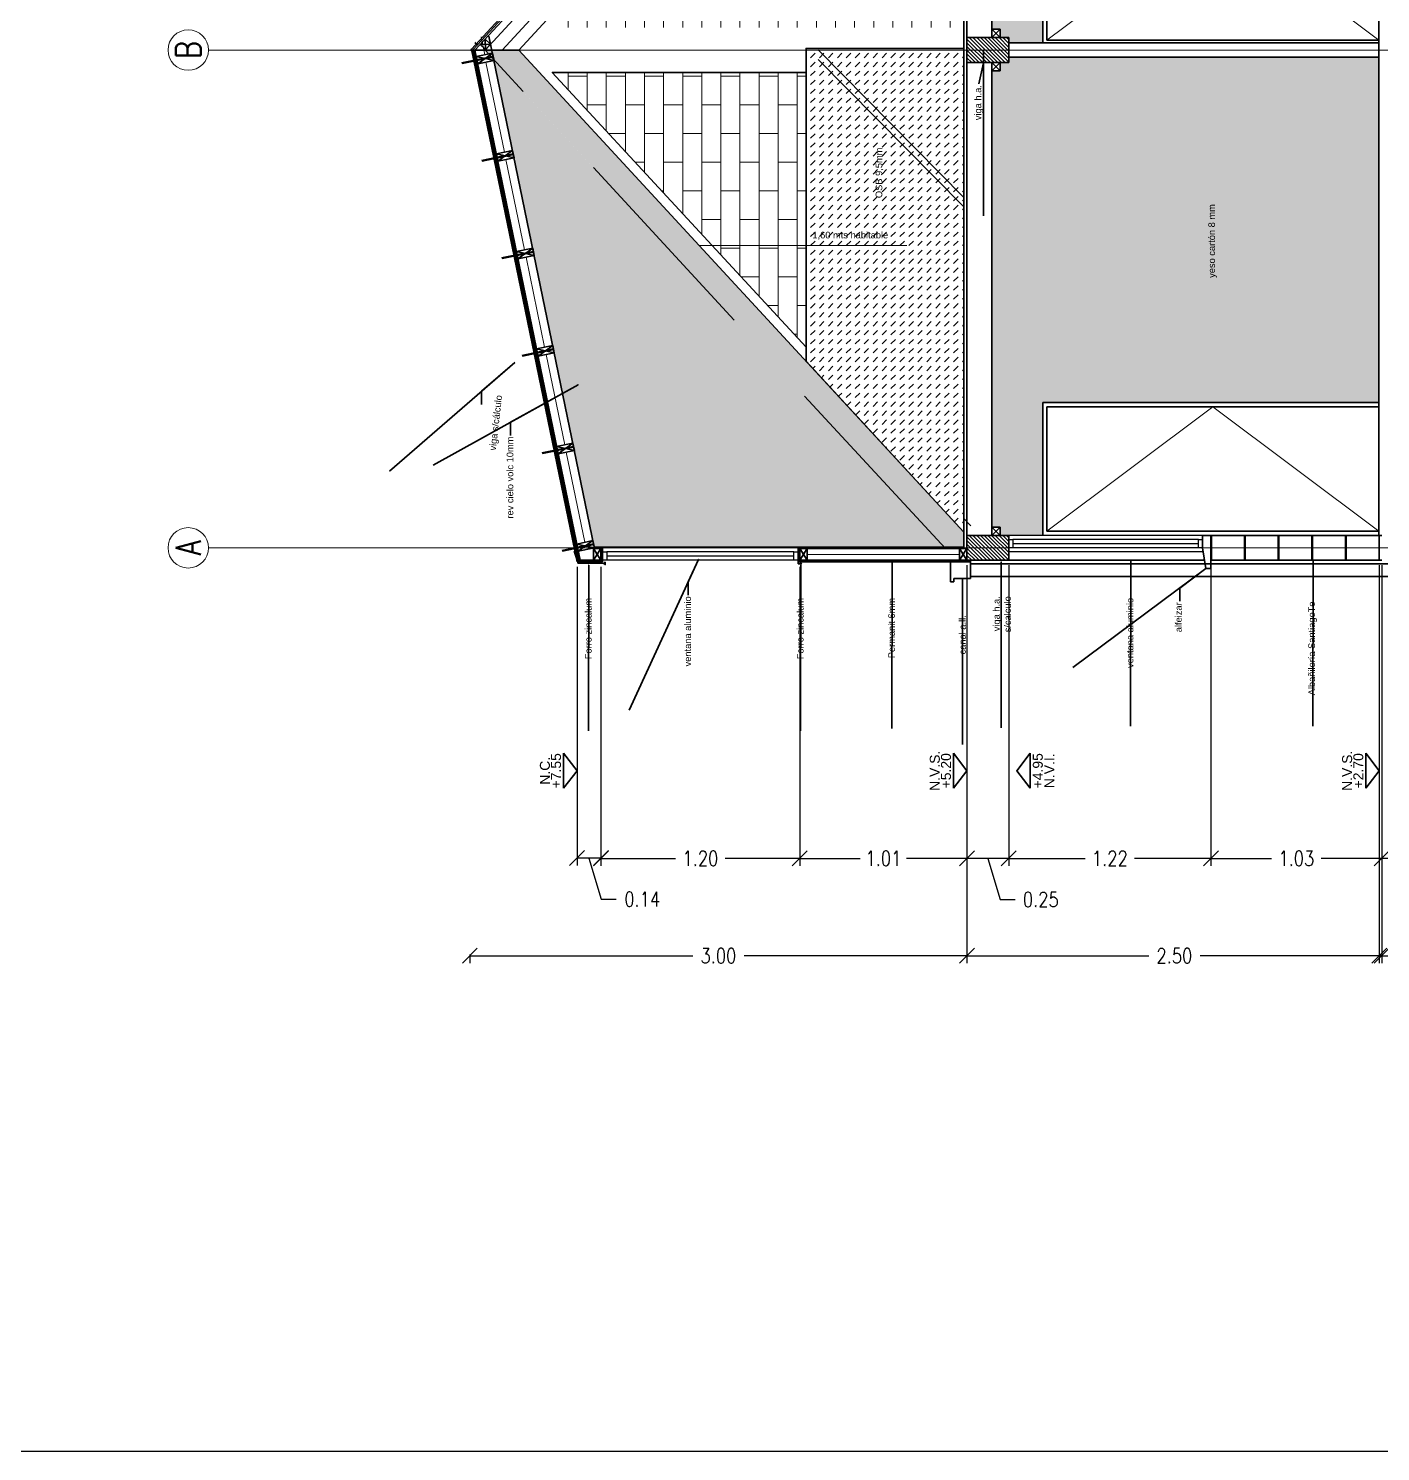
# Model space of a CAD drawing. Header units: metres. Extents: x 45 to 666, y -23 to 325.
# Drawn here: x 120.78 to 128.93, y 60.45 to 69.03 of the extents above; entities that cross this region are included whole.
import ezdxf
from ezdxf.enums import TextEntityAlignment as Align

# ---------------------------------------------------------------- set-up
doc = ezdxf.new("R2010")
doc.units = ezdxf.units.M
doc.header["$LTSCALE"] = 5
doc.header["$MEASUREMENT"] = 0
doc.linetypes.add('HIDDEN', pattern=[0.375, 0.25, -0.125])
doc.layers.get('0').update_dxf_attribs({"color": 30})
doc.layers.get('DEFPOINTS').update_dxf_attribs({"color": 210})
for name, color, linetype, lineweight in [('A-ANNO-DIMS', 3, 'Continuous', 18), ('A-ANNO-NOTE', 7, 'Continuous', 35), ('A-ANNO-SYMB', 3, 'Continuous', 18), ('A-ANNO-TEXT', 3, 'Continuous', 18), ('A-ELEV-MBE1', 7, 'Continuous', 35), ('A-ELEV-OTLN', 1, 'Continuous', 50), ('A-ELEV-PATT', 8, 'Continuous', 18), ('A-FLOR-OVHD', 3, 'HIDDEN', 18), ('A-GLAZ-FULL', 4, 'Continuous', 25), ('A-WALL-BATT', 8, 'BATTING', 18), ('A-WALL-FULL', 7, 'Continuous', 35), ('A-WALL-FULL-EXTR', 7, 'Continuous', 35)]:
    doc.layers.add(name, color=color, linetype=linetype, lineweight=lineweight)
doc.styles.add('E-ARIAL', font='arial.ttf')
doc.styles.add('E-ROMANS', font='romans.shx', dxfattribs={"width": 0.8})
doc.linetypes.add('BATTING', pattern='A,0.0001,-0.1,[134,ltypeshp.shx,S=0.1,R=0,X=-0.1,Y=0],-0.2,[134,ltypeshp.shx,S=0.1,R=180,X=0.1,Y=0],-0.1', length=0.4001)
doc.dimstyles.new('E-0050_TICK_18', dxfattribs={"dimscale": 0.001, "dimtxt": 90, "dimasz": 90, "dimexe": 45, "dimexo": 30, "dimgap": 45, "dimtad": 0, "dimzin": 0, "dimdsep": 46, "dimtxsty": 'E-ROMANS', "dimblk": 'OBLIQUE', "dimcen": 45, "dimclrd": 256, "dimclre": 256, "dimclrt": 256, "dimadec": 0, "dimazin": 0, "dimtfac": 1, "dimtmove": 1, "dimatfit": 3, "dimldrblk": 'OPEN90', "dimfxl": 1, "dimtfill": 1, "dimtolj": 1, "dimtzin": 0, "dimarcsym": 0})
doc.dimstyles.new('E-0200_TICK_12', dxfattribs={"dimscale": 0.001, "dimtxt": 240, "dimasz": 240, "dimexe": 120, "dimexo": 80, "dimgap": 120, "dimtad": 0, "dimzin": 0, "dimdsep": 46, "dimtxsty": 'E-ROMANS', "dimblk": 'OBLIQUE', "dimcen": 120, "dimclrd": 256, "dimclre": 256, "dimclrt": 256, "dimadec": 0, "dimazin": 0, "dimtfac": 1, "dimtmove": 1, "dimatfit": 3, "dimldrblk": 'OPEN90', "dimfxl": 1, "dimtfill": 1, "dimtolj": 1, "dimtzin": 0, "dimlwd": -1, "dimarcsym": 0})

# ---------------------------------------------------------------- blocks, each defined once
blk = doc.blocks.new('_Oblique')
at = {"color": 0, "linetype": 'ByBlock', "lineweight": -2}
blk.add_line((-0.5, -0.5), (0.5, 0.5), dxfattribs=at)
blk = doc.blocks.new('TAG-LEVEL-CO')
for points in [[(0.352, 0.272), (-0.352, 0.272)], [(0.352, 0.272), (0, 0), (-0.352, 0.272)]]:
    blk.add_lwpolyline(points)
at = {"style": 'E-ARIAL'}
for tag, p in [('N.P.T.', (0, 0.486)), ('%%P0,00', (0, 0.262))]:
    blk.add_attdef(tag, text='', height=0.2, dxfattribs=at).set_placement(p, align=Align.BOTTOM_CENTER)
blk = doc.blocks.new('*D621')
at = {"layer": 'A-ANNO-DIMS', "lineweight": -2, "transparency": 16777216}
for p, q in [((128.9329, 65.7948), (128.9329, 63.9831)), ((129.1849, 65.7948), (129.1849, 63.9831)), ((129.1849, 64.0281), (128.9329, 64.0281)), ((129.0589, 64.0281), (129.1332, 63.7806)), ((129.1332, 63.7806), (129.2232, 63.7806))]:
    blk.add_line(p, q, dxfattribs=at)
at = {"layer": 'DEFPOINTS', "color": 0, "transparency": 16777216}
for p in [(128.9329, 65.8248), (129.1849, 65.8248), (128.9329, 64.0281)]:
    blk.add_point(p, dxfattribs=at)
at = {"layer": 'A-ANNO-DIMS', "lineweight": -2, "transparency": 16777216, "xscale": 0.09, "yscale": 0.09, "zscale": 0.09}
for p, rotation in [((128.9329, 64.0281), 180.0000000000012), ((129.1849, 64.0281), 1.199040866595169e-12)]:
    blk.add_blockref('_Oblique', p, dxfattribs=dict(at, rotation=rotation))
at = {"layer": 'A-ANNO-DIMS', "transparency": 16777216, "insert": (129.3779, 63.7806), "char_height": 0.09, "attachment_point": 5, "style": 'E-ROMANS', "bg_fill": 3, "box_fill_scale": 1.25, "bg_fill_color": 256, "bg_fill_true_color": 13158600, "bg_fill_transparency": 0}
blk.add_mtext('\\A1;0.25', dxfattribs=at)
blk = doc.blocks.new('_Open90')
at = {"color": 0, "linetype": 'ByBlock', "lineweight": -2}
for p, q in [((0, 0), (-1, 0)), ((-0.5, 0.5), (0, 0)), ((0, 0), (-0.5, -0.5))]:
    blk.add_line(p, q, dxfattribs=at)
blk = doc.blocks.new('*D622')
at = {"layer": 'A-ANNO-DIMS', "lineweight": -2, "transparency": 16777216}
for p, q in [((127.9029, 65.7948), (127.9029, 63.9831)), ((128.9329, 65.7948), (128.9329, 63.9831)), ((127.9029, 64.0281), (128.2684, 64.0281)), ((128.9329, 64.0281), (128.5675, 64.0281))]:
    blk.add_line(p, q, dxfattribs=at)
at = {"layer": 'DEFPOINTS', "color": 0, "transparency": 16777216}
for p in [(127.9029, 65.8248), (128.9329, 65.8248), (127.9029, 64.0281)]:
    blk.add_point(p, dxfattribs=at)
at = {"layer": 'A-ANNO-DIMS', "lineweight": -2, "transparency": 16777216, "xscale": 0.09, "yscale": 0.09, "zscale": 0.09}
for p, rotation in [((127.9029, 64.0281), 180.0000000000012), ((128.9329, 64.0281), 1.199040866595169e-12)]:
    blk.add_blockref('_Oblique', p, dxfattribs=dict(at, rotation=rotation))
at = {"layer": 'A-ANNO-DIMS', "transparency": 16777216, "insert": (128.4179, 64.0281), "char_height": 0.09, "attachment_point": 5, "style": 'E-ROMANS', "bg_fill": 3, "box_fill_scale": 1.25, "bg_fill_color": 256, "bg_fill_true_color": 13158600, "bg_fill_transparency": 0}
blk.add_mtext('\\A1;1.03', dxfattribs=at)
blk = doc.blocks.new('*D623')
at = {"layer": 'A-ANNO-DIMS', "lineweight": -2, "transparency": 16777216}
for p, q in [((126.6849, 65.7948), (126.6849, 63.9831)), ((127.9029, 65.7948), (127.9029, 63.9831)), ((126.6849, 64.0281), (127.1444, 64.0281)), ((127.9029, 64.0281), (127.4435, 64.0281))]:
    blk.add_line(p, q, dxfattribs=at)
at = {"layer": 'DEFPOINTS', "color": 0, "transparency": 16777216}
for p in [(126.6849, 65.8248), (127.9029, 65.8248), (126.6849, 64.0281)]:
    blk.add_point(p, dxfattribs=at)
at = {"layer": 'A-ANNO-DIMS', "lineweight": -2, "transparency": 16777216, "xscale": 0.09, "yscale": 0.09, "zscale": 0.09}
for p, rotation in [((126.6849, 64.0281), 180.0000000000012), ((127.9029, 64.0281), 1.199040866595169e-12)]:
    blk.add_blockref('_Oblique', p, dxfattribs=dict(at, rotation=rotation))
at = {"layer": 'A-ANNO-DIMS', "transparency": 16777216, "insert": (127.2939, 64.0281), "char_height": 0.09, "attachment_point": 5, "style": 'E-ROMANS', "bg_fill": 3, "box_fill_scale": 1.25, "bg_fill_color": 256, "bg_fill_true_color": 13158600, "bg_fill_transparency": 0}
blk.add_mtext('\\A1;1.22', dxfattribs=at)
blk = doc.blocks.new('*D624')
at = {"layer": 'A-ANNO-DIMS', "lineweight": -2, "transparency": 16777216}
for p, q in [((126.4329, 65.7948), (126.4329, 63.9831)), ((126.6849, 65.7948), (126.6849, 63.9831)), ((126.6849, 64.0281), (126.4329, 64.0281)), ((126.5589, 64.0281), (126.6332, 63.7806)), ((126.6332, 63.7806), (126.7232, 63.7806))]:
    blk.add_line(p, q, dxfattribs=at)
at = {"layer": 'DEFPOINTS', "color": 0, "transparency": 16777216}
for p in [(126.4329, 65.8248), (126.6849, 65.8248), (126.4329, 64.0281)]:
    blk.add_point(p, dxfattribs=at)
at = {"layer": 'A-ANNO-DIMS', "lineweight": -2, "transparency": 16777216, "xscale": 0.09, "yscale": 0.09, "zscale": 0.09}
for p, rotation in [((126.4329, 64.0281), 180.0000000000012), ((126.6849, 64.0281), 1.199040866595169e-12)]:
    blk.add_blockref('_Oblique', p, dxfattribs=dict(at, rotation=rotation))
at = {"layer": 'A-ANNO-DIMS', "transparency": 16777216, "insert": (126.8779, 63.7806), "char_height": 0.09, "attachment_point": 5, "style": 'E-ROMANS', "bg_fill": 3, "box_fill_scale": 1.25, "bg_fill_color": 256, "bg_fill_true_color": 13158600, "bg_fill_transparency": 0}
blk.add_mtext('\\A1;0.25', dxfattribs=at)
blk = doc.blocks.new('*D625')
at = {"layer": 'A-ANNO-DIMS', "lineweight": -2, "transparency": 16777216}
for p, q in [((125.4253, 65.7848), (125.4253, 63.9831)), ((126.4329, 65.7948), (126.4329, 63.9831)), ((125.4253, 64.0281), (125.7898, 64.0281)), ((126.4329, 64.0281), (126.0684, 64.0281))]:
    blk.add_line(p, q, dxfattribs=at)
at = {"layer": 'DEFPOINTS', "color": 0, "transparency": 16777216}
for p in [(125.4253, 65.8148), (126.4329, 65.8248), (125.4253, 64.0281)]:
    blk.add_point(p, dxfattribs=at)
at = {"layer": 'A-ANNO-DIMS', "lineweight": -2, "transparency": 16777216, "xscale": 0.09, "yscale": 0.09, "zscale": 0.09}
for p, rotation in [((125.4253, 64.0281), 180.0000000000012), ((126.4329, 64.0281), 1.199040866595169e-12)]:
    blk.add_blockref('_Oblique', p, dxfattribs=dict(at, rotation=rotation))
at = {"layer": 'A-ANNO-DIMS', "transparency": 16777216, "insert": (125.9291, 64.0281), "char_height": 0.09, "attachment_point": 5, "style": 'E-ROMANS', "bg_fill": 3, "box_fill_scale": 1.25, "bg_fill_color": 256, "bg_fill_true_color": 13158600, "bg_fill_transparency": 0}
blk.add_mtext('\\A1;1.01', dxfattribs=at)
blk = doc.blocks.new('*D626')
at = {"layer": 'A-ANNO-DIMS', "lineweight": -2, "transparency": 16777216}
for p, q in [((124.2273, 65.7848), (124.2273, 63.9831)), ((125.4253, 65.7848), (125.4253, 63.9831)), ((124.2273, 64.0281), (124.6767, 64.0281)), ((125.4253, 64.0281), (124.9758, 64.0281))]:
    blk.add_line(p, q, dxfattribs=at)
at = {"layer": 'DEFPOINTS', "color": 0, "transparency": 16777216}
for p in [(124.2273, 65.8148), (125.4253, 65.8148), (124.2273, 64.0281)]:
    blk.add_point(p, dxfattribs=at)
at = {"layer": 'A-ANNO-DIMS', "lineweight": -2, "transparency": 16777216, "xscale": 0.09, "yscale": 0.09, "zscale": 0.09}
for p, rotation in [((124.2273, 64.0281), 180.0000000000012), ((125.4253, 64.0281), 1.199040866595169e-12)]:
    blk.add_blockref('_Oblique', p, dxfattribs=dict(at, rotation=rotation))
at = {"layer": 'A-ANNO-DIMS', "transparency": 16777216, "insert": (124.8263, 64.0281), "char_height": 0.09, "attachment_point": 5, "style": 'E-ROMANS', "bg_fill": 3, "box_fill_scale": 1.25, "bg_fill_color": 256, "bg_fill_true_color": 13158600, "bg_fill_transparency": 0}
blk.add_mtext('\\A1;1.20', dxfattribs=at)
blk = doc.blocks.new('*D627')
at = {"layer": 'A-ANNO-DIMS', "lineweight": -2, "transparency": 16777216}
for p, q in [((124.0828, 65.7852), (124.0828, 63.985)), ((124.2273, 65.7848), (124.2273, 63.985)), ((124.2273, 64.03), (124.0828, 64.03)), ((124.155, 64.03), (124.2293, 63.7825)), ((124.2293, 63.7825), (124.3193, 63.7825))]:
    blk.add_line(p, q, dxfattribs=at)
at = {"layer": 'DEFPOINTS', "color": 0, "transparency": 16777216}
for p in [(124.0828, 65.8152), (124.2273, 65.8148), (124.0828, 64.03)]:
    blk.add_point(p, dxfattribs=at)
at = {"layer": 'A-ANNO-DIMS', "lineweight": -2, "transparency": 16777216, "xscale": 0.09, "yscale": 0.09, "zscale": 0.09}
for p, rotation in [((124.0828, 64.03), 180.0000000000012), ((124.2273, 64.03), 1.199040866595169e-12)]:
    blk.add_blockref('_Oblique', p, dxfattribs=dict(at, rotation=rotation))
at = {"layer": 'A-ANNO-DIMS', "transparency": 16777216, "insert": (124.4757, 63.7825), "char_height": 0.09, "attachment_point": 5, "style": 'E-ROMANS', "bg_fill": 3, "box_fill_scale": 1.25, "bg_fill_color": 256, "bg_fill_true_color": 13158600, "bg_fill_transparency": 0}
blk.add_mtext('\\A1;0.14', dxfattribs=at)
blk = doc.blocks.new('*D229')
at = {"layer": 'A-ANNO-DIMS', "lineweight": -2, "transparency": 16777216}
for p, q in [((128.9179, 65.7948), (128.9179, 63.3963)), ((131.4179, 65.7948), (131.4179, 63.3963)), ((128.9179, 63.4413), (130.0132, 63.4413)), ((131.4179, 63.4413), (130.3226, 63.4413))]:
    blk.add_line(p, q, dxfattribs=at)
at = {"layer": 'DEFPOINTS', "color": 0, "transparency": 16777216}
for p in [(128.9179, 65.8248), (131.4179, 65.8248), (128.9179, 63.4413)]:
    blk.add_point(p, dxfattribs=at)
at = {"layer": 'A-ANNO-DIMS', "lineweight": -2, "transparency": 16777216, "xscale": 0.09, "yscale": 0.09, "zscale": 0.09}
for p, rotation in [((128.9179, 63.4413), 180.0000000000013), ((131.4179, 63.4413), 1.358912982141192e-12)]:
    blk.add_blockref('_Oblique', p, dxfattribs=dict(at, rotation=rotation))
at = {"layer": 'A-ANNO-DIMS', "transparency": 16777216, "insert": (130.1679, 63.4413), "char_height": 0.09, "attachment_point": 5, "style": 'E-ROMANS', "bg_fill": 3, "box_fill_scale": 1.25, "bg_fill_color": 256, "bg_fill_true_color": 13158600, "bg_fill_transparency": 0}
blk.add_mtext('\\A1;2.50', dxfattribs=at)
blk = doc.blocks.new('*D628')
at = {"layer": 'A-ANNO-DIMS', "lineweight": -2, "transparency": 16777216}
for p, q in [((126.4329, 65.7948), (126.4329, 63.3963)), ((128.9329, 65.7948), (128.9329, 63.3963)), ((126.4329, 63.4413), (127.5282, 63.4413)), ((128.9329, 63.4413), (127.8376, 63.4413))]:
    blk.add_line(p, q, dxfattribs=at)
at = {"layer": 'DEFPOINTS', "color": 0, "transparency": 16777216}
for p in [(126.4329, 65.8248), (128.9329, 65.8248), (126.4329, 63.4413)]:
    blk.add_point(p, dxfattribs=at)
at = {"layer": 'A-ANNO-DIMS', "lineweight": -2, "transparency": 16777216, "xscale": 0.09, "yscale": 0.09, "zscale": 0.09, "rotation": 180}
blk.add_blockref('_Oblique', (126.4329, 63.4413), dxfattribs=at)
at = {"layer": 'A-ANNO-DIMS', "lineweight": -2, "transparency": 16777216, "xscale": 0.09, "yscale": 0.09, "zscale": 0.09}
blk.add_blockref('_Oblique', (128.9329, 63.4413), dxfattribs=at)
at = {"layer": 'A-ANNO-DIMS', "transparency": 16777216, "insert": (127.6829, 63.4413), "char_height": 0.09, "attachment_point": 5, "style": 'E-ROMANS', "bg_fill": 3, "box_fill_scale": 1.25, "bg_fill_color": 256, "bg_fill_true_color": 13158600, "bg_fill_transparency": 0}
blk.add_mtext('\\A1;2.50', dxfattribs=at)
blk = doc.blocks.new('*D629')
at = {"layer": 'A-ANNO-DIMS', "lineweight": -2, "transparency": 16777216}
for p, q in [((126.4329, 65.7948), (126.4329, 63.3963)), ((123.4369, 63.4488), (123.4369, 63.3963)), ((123.4369, 63.4413), (124.7802, 63.4413)), ((126.4329, 63.4413), (125.0896, 63.4413))]:
    blk.add_line(p, q, dxfattribs=at)
at = {"layer": 'DEFPOINTS', "color": 0, "transparency": 16777216}
for p in [(126.4329, 65.8248), (123.4369, 63.4788), (123.4369, 63.4413)]:
    blk.add_point(p, dxfattribs=at)
at = {"layer": 'A-ANNO-DIMS', "lineweight": -2, "transparency": 16777216, "xscale": 0.09, "yscale": 0.09, "zscale": 0.09, "rotation": 180}
blk.add_blockref('_Oblique', (123.4369, 63.4413), dxfattribs=at)
at = {"layer": 'A-ANNO-DIMS', "lineweight": -2, "transparency": 16777216, "xscale": 0.09, "yscale": 0.09, "zscale": 0.09}
blk.add_blockref('_Oblique', (126.4329, 63.4413), dxfattribs=at)
at = {"layer": 'A-ANNO-DIMS', "transparency": 16777216, "insert": (124.9349, 63.4413), "char_height": 0.09, "attachment_point": 5, "style": 'E-ROMANS', "bg_fill": 3, "box_fill_scale": 1.25, "bg_fill_color": 256, "bg_fill_true_color": 13158600, "bg_fill_transparency": 0}
blk.add_mtext('\\A1;3.00', dxfattribs=at)

msp = doc.modelspace()

# ---------------------------------------------------------------- hatches: boundary and pattern name
at = {"layer": 'A-ELEV-PATT'}
h = msp.add_hatch(dxfattribs=at)
h.set_pattern_fill('DOTS', color=256, scale=0.03, style=0)
h.set_pattern_definition([(3e-12, (2e-12, -3e-12), (0.0238125, 0.047625), [0, -0.047625])])
h.paths.add_polyline_path([(128.8334, 70.443), (128.9149, 70.3373), (128.9149, 71.8248), (127.9029, 71.8248), (127.8529, 71.8248), (126.6849, 71.8248), (126.6329, 71.8248), (126.6329, 71.7748), (126.5829, 71.7748), (126.5829, 69.0248), (126.6329, 69.0248), (126.6329, 68.9748), (126.6849, 68.9748), (126.6849, 68.9428), (126.8899, 68.9428), (126.8899, 69.7348), (128.9149, 69.7348), (128.9149, 70.3373), (128.8334, 70.2317)])
h.paths.add_polyline_path([(126.6849, 68.8568), (126.6849, 68.8248), (126.6329, 68.8248), (126.6329, 68.7748), (126.5829, 68.7748), (126.5829, 66.0248), (126.6329, 66.0248), (126.6329, 65.9748), (126.6849, 65.9748), (126.8899, 65.9748), (126.8899, 66.7748), (128.9149, 66.7748), (128.9149, 68.8568)])
h.paths.add_polyline_path([(127.4983, 70.4033), (127.4983, 70.8667), (127.5729, 70.8667), (127.5729, 70.4033)], flags=24)
h.paths.add_polyline_path([(127.8764, 67.5175), (127.8764, 67.9808), (127.9511, 67.9808), (127.9511, 67.5175)], flags=24)
h = msp.add_hatch(dxfattribs=at)
h.set_pattern_fill('AR-BRSTD', color=256, scale=0.0017, style=0)
h.set_pattern_definition([(90, (0, 0), (-0.11516106, -2e-15), []), (180, (0, 0), (-0.11516106, -0.17272), [0.11516106, -0.11516106])])
h.paths.add_polyline_path([(126.0953, 71.4084), (126.2898, 71.4084), (126.2898, 70.8078), (126.0953, 70.8078)], flags=0)
h.paths.add_polyline_path([(126.0953, 70.8078), (126.0953, 71.4084), (126.2898, 71.4084), (126.2898, 70.8078)], flags=16)
h.paths.add_polyline_path([(124.9091, 70.0915), (123.9338, 69.0348), (126.4149, 69.0348), (126.4149, 70.0915)])
h.paths.add_polyline_path([(123.9338, 68.7648), (124.8966, 67.7218), (125.4629, 67.7218), (125.4629, 68.7648)])
h.paths.add_polyline_path([(124.8966, 67.7218), (125.4629, 67.1082), (125.4629, 67.7218)])
h.paths.add_polyline_path([(126.4149, 71.7228), (124.9091, 70.0915), (126.4149, 70.0915)])
h = msp.add_hatch(dxfattribs=at)
h.set_pattern_fill('LINE', color=256, scale=0.005, angle=495, style=0)
h.set_pattern_definition([(135, (198.918694, -57.962566), (-0.0112253202, -0.0112253202), [])])
h.paths.add_polyline_path([(126.4329, 68.8998), (126.4329, 68.8248), (126.6849, 68.8248), (126.6849, 68.8998)])
h.paths.add_polyline_path([(126.4329, 68.9748), (126.4329, 68.8998), (126.6849, 68.8998), (126.6849, 68.9748)])
h = msp.add_hatch(dxfattribs=at)
h.set_pattern_fill('DOTS', color=256, scale=0.02, angle=90, style=0)
h.set_pattern_definition([(180, (2e-12, -3e-12), (-0.015875, -0.03175), [0, -0.03175])])
h.paths.add_polyline_path([(123.7329, 68.8998), (123.5288, 68.8998), (126.2934, 65.9048), (126.4149, 65.9048), (126.4149, 65.9943)])
h.paths.add_polyline_path([(123.5814, 68.8429), (124.1889, 65.8948), (126.3026, 65.8948)])
h = msp.add_hatch(dxfattribs=at)
h.set_pattern_fill('DASH', color=256, scale=0.012, angle=45, style=0)
h.set_pattern_definition([(45, (1e-12, 21.760635), (-2e-15, 0.053881537), [0.0381, -0.0381])])
h.paths.add_polyline_path([(126.4149, 68.0111), (126.4149, 68.8998), (125.5375, 68.8998)], flags=17)
h.paths.add_polyline_path([(125.4813, 68.8998), (125.4629, 68.8998), (125.4629, 67.7218), (126.4149, 67.7218), (126.4149, 67.9542)])
h.paths.add_polyline_path([(126.4149, 67.9542), (126.4149, 68.0111), (125.5375, 68.8998), (125.4813, 68.8998)])
h.paths.add_polyline_path([(126.4149, 67.7218), (125.4629, 67.7218), (125.4629, 67.0257), (126.4149, 65.9943), (126.4149, 66.7248)])
h.paths.add_polyline_path([(125.8713, 67.9976), (125.8713, 68.314), (125.9406, 68.314), (125.9406, 67.9976)], flags=24)
h.paths.add_polyline_path([(125.4915, 67.8147), (125.9617, 67.8147), (125.9617, 67.7465), (125.4915, 67.7465)], flags=24)
h = msp.add_hatch(dxfattribs=at)
h.set_pattern_fill('LINE', color=256, scale=0.005, angle=855, style=0)
h.set_pattern_definition([(135, (198.918694, -60.962566), (-0.0112253202, -0.0112253202), [])])
h.paths.add_polyline_path([(126.4329, 65.8998), (126.4329, 65.8248), (126.6849, 65.8248), (126.6849, 65.8998)])
h.paths.add_polyline_path([(126.4329, 65.9748), (126.4329, 65.8998), (126.6849, 65.8998), (126.6849, 65.9748)])

# ---------------------------------------------------------------- linework, layer by layer
at = {"layer": 'A-ANNO-SYMB', "ltscale": 2}
for points in [[(132.9329, 68.8998), (121.8616, 68.8998)], [(133.3242, 68.8998), (121.8616, 68.8998)], [(132.9329, 65.8998), (121.8616, 65.8998)], [(132.9329, 65.8998), (121.8616, 65.8998)]]:
    msp.add_lwpolyline(points, dxfattribs=at)
at = {"layer": 'A-ANNO-SYMB', "linetype": 'Continuous', "ltscale": 5}
for centre in [(121.7397, 68.8998), (121.7397, 65.8998)]:
    msp.add_circle(centre, 0.1219, dxfattribs=at)
at = {"layer": 'A-ELEV-MBE1'}
for p, q in [((126.8899, 68.9428), (126.8899, 69.7348)), ((126.9149, 68.9598), (126.9149, 69.7098)), ((124.1869, 65.9048), (123.5523, 68.984)), ((126.5829, 69.0248), (126.6329, 68.9748)), ((126.5829, 68.9748), (126.6329, 69.0248)), ((128.9149, 68.9598), (126.9149, 68.9598)), ((123.4674, 68.9448), (123.4826, 68.9308)), ((126.5829, 68.7748), (126.6329, 68.8248)), ((126.5829, 68.8248), (126.6329, 68.7748)), ((126.4329, 65.9748), (126.4329, 68.7648)), ((126.8899, 66.7748), (128.9149, 66.7748)), ((126.8899, 65.9748), (126.8899, 66.7748)), ((126.9149, 66.7498), (128.9149, 66.7498)), ((126.9149, 65.9998), (126.9149, 66.7498)), ((126.5829, 66.0248), (126.6329, 65.9748)), ((126.5829, 65.9748), (126.6329, 66.0248)), ((128.9149, 65.9998), (126.9149, 65.9998)), ((125.4153, 65.9048), (124.2273, 65.9048)), ((125.4703, 65.8248), (126.3879, 65.8248)), ((126.3334, 65.6948), (126.3334, 65.8148)), ((126.4534, 65.7148), (126.4534, 65.8148)), ((126.3334, 65.6948), (126.3534, 65.6948)), ((126.3534, 65.6948), (126.3534, 65.7148)), ((126.3534, 65.7148), (126.4534, 65.7148))]:
    msp.add_line(p, q, dxfattribs=at)
for points in [[(126.5829, 71.8248), (126.5829, 69.0248)], [(124.6688, 70.1348), (123.5288, 68.8998)], [(123.5286, 68.966), (123.5311, 68.9024)], [(123.4846, 68.8171), (123.5735, 68.8814)], [(123.4981, 68.9329), (123.5617, 68.9354)], [(126.4149, 65.9943), (123.7329, 68.8998)], [(123.4755, 68.8612), (123.5825, 68.8373)], [(125.4629, 67.1082), (123.9338, 68.7648), (125.4629, 68.7648)], [(126.5829, 65.9748), (126.5829, 68.7748)], [(123.5966, 68.2735), (123.7036, 68.2496)], [(123.6057, 68.2295), (123.6946, 68.2937)], [(123.7177, 67.6859), (123.8248, 67.662)], [(123.7268, 67.6418), (123.8157, 67.7061)], [(123.8388, 67.0982), (123.9459, 67.0743)], [(123.8479, 67.0542), (123.9368, 67.1184)], [(123.9599, 66.5106), (124.067, 66.4867)], [(123.969, 66.4665), (124.0579, 66.5308)], [(126.4561, 66.0323), (126.4149, 66.0769)], [(124.0811, 65.9229), (124.1881, 65.899)], [(124.0901, 65.8789), (124.179, 65.9431)], [(124.1823, 65.8248), (124.2273, 65.8948)], [(124.1823, 65.8948), (124.2273, 65.8248)], [(125.4703, 65.8248), (125.4253, 65.8948)], [(125.4253, 65.8248), (125.4703, 65.8948)], [(126.3879, 65.8248), (126.4329, 65.8948)], [(126.3879, 65.8948), (126.4329, 65.8248)]]:
    msp.add_lwpolyline(points, dxfattribs=at)
for points in [[(126.4534, 65.8026), (131.4175, 65.8026, -0.150775), (131.4668, 65.7873), (131.5582, 65.725)], [(126.4534, 65.7276), (131.4175, 65.7276, -0.150775), (131.4245, 65.7254), (131.516, 65.663)]]:
    msp.add_lwpolyline(points, format="xyb", dxfattribs=at)
at = {"layer": 'A-ELEV-OTLN'}
for p, q in [((123.578, 68.8593), (123.3881, 68.8202)), ((123.6991, 68.2717), (123.5092, 68.2325)), ((123.8202, 67.684), (123.6303, 67.6449)), ((123.9413, 67.0964), (123.7514, 67.0572)), ((124.0624, 66.5087), (123.8725, 66.4696)), ((124.1835, 65.9211), (123.9936, 65.8819)), ((124.1835, 65.9211), (123.9936, 65.8819))]:
    msp.add_line(p, q, dxfattribs=at)
at = {"layer": 'A-FLOR-OVHD'}
msp.add_line((124.8204, 67.7218), (126.4149, 67.7218), dxfattribs=at)
for points in [[(126.9149, 68.9598), (127.9149, 69.7098), (128.9149, 68.9598)], [(126.3026, 65.8948), (123.5288, 68.8998)], [(126.4149, 67.9542), (125.4714, 68.9098)], [(126.4149, 68.0111), (125.5276, 68.9098)], [(126.9149, 65.9998), (127.9149, 66.7498), (128.9149, 65.9998)]]:
    msp.add_lwpolyline(points, dxfattribs=at)
at = {"layer": 'A-GLAZ-FULL'}
for p, q in [((127.8529, 65.9748), (126.6849, 65.9748)), ((125.3903, 65.8748), (124.2623, 65.8748)), ((127.8569, 65.8748), (126.6849, 65.8748)), ((127.8279, 65.9498), (126.7099, 65.9498)), ((127.8279, 65.9248), (126.7099, 65.9248)), ((127.8279, 65.8998), (126.7099, 65.8998))]:
    msp.add_line(p, q, dxfattribs=at)
for points in [[(126.6849, 65.9498), (126.7099, 65.9498), (126.7099, 65.8998), (126.6849, 65.8998)], [(127.8529, 65.8998), (127.8279, 65.8998), (127.8279, 65.9498), (127.8529, 65.9498)]]:
    msp.add_lwpolyline(points, dxfattribs=at)
at = {"layer": 'A-WALL-BATT', "ltscale": 0.018}
for p, q in [((123.5276, 68.8719), (123.5056, 68.9789)), ((123.6456, 68.2836), (123.5336, 68.8272)), ((123.7667, 67.696), (123.6547, 68.2396)), ((123.8878, 67.1083), (123.7758, 67.6519)), ((124.0089, 66.5207), (123.8969, 67.0643)), ((124.13, 65.933), (124.018, 66.4766)), ((126.3879, 65.8598), (125.4701, 65.8598))]:
    msp.add_line(p, q, dxfattribs=at)
msp.add_lwpolyline([(126.3778, 71.8757), (123.6309, 68.8998)], dxfattribs=at)
at = {"layer": 'A-WALL-FULL'}
for points in [[(126.6849, 68.9748), (126.6849, 68.8248), (126.4329, 68.8248), (126.4329, 68.9748), (126.6849, 68.9748)], [(126.6849, 65.9748), (126.6849, 65.8248), (126.4329, 65.8248), (126.4329, 65.9748), (126.6849, 65.9748)]]:
    msp.add_lwpolyline(points, dxfattribs=at)
at = {"layer": 'A-WALL-FULL-EXTR'}
for p, q in [((126.6329, 69.0248), (126.5829, 69.0248)), ((126.5829, 69.0248), (126.5829, 68.9748)), ((126.6329, 69.0248), (126.6329, 68.9748)), ((123.7329, 68.8998), (123.4404, 68.8998)), ((126.6849, 68.9428), (128.9149, 68.9428)), ((126.5829, 68.7748), (126.5829, 68.8248)), ((126.6329, 68.7748), (126.6329, 68.8248)), ((126.6849, 68.8568), (128.9149, 68.8568)), ((126.6329, 68.7748), (126.5829, 68.7748)), ((126.6329, 66.0248), (126.5829, 66.0248)), ((126.5829, 66.0248), (126.5829, 65.9748)), ((126.6329, 66.0248), (126.6329, 65.9748)), ((127.8529, 65.9748), (127.9029, 65.9748)), ((128.9329, 65.9748), (127.9029, 65.9748)), ((127.9029, 65.9748), (127.9029, 65.8248)), ((127.9029, 65.9748), (127.9029, 65.8248)), ((127.9029, 65.9748), (127.9029, 65.8248)), ((127.9059, 65.9748), (127.9059, 65.8248)), ((128.1059, 65.9748), (128.1059, 65.8248)), ((128.1089, 65.9748), (128.1089, 65.8248)), ((128.3089, 65.9748), (128.3089, 65.8248)), ((128.3119, 65.9748), (128.3119, 65.8248)), ((128.5119, 65.9748), (128.5119, 65.8248)), ((128.5149, 65.9748), (128.5149, 65.8248)), ((128.7149, 65.9748), (128.7149, 65.8248)), ((128.7179, 65.9748), (128.7179, 65.8248)), ((128.9179, 65.8248), (128.9179, 65.9748)), ((124.1823, 65.8948), (124.1823, 65.9048)), ((124.1823, 65.9048), (124.2373, 65.9048)), ((124.2373, 65.8948), (124.1823, 65.8948)), ((124.1823, 65.8948), (124.1823, 65.8248)), ((124.2273, 65.8248), (124.2273, 65.8948)), ((125.4253, 65.9048), (126.4149, 65.9048)), ((125.4253, 65.9048), (125.4253, 65.8948)), ((125.4703, 65.8948), (126.3879, 65.8948)), ((124.1823, 65.8248), (124.1045, 65.8248)), ((124.1045, 65.8147), (124.1056, 65.8246)), ((124.2273, 65.8148), (124.1045, 65.8148)), ((124.1823, 65.8248), (124.2273, 65.8248)), ((124.2273, 65.8248), (124.2273, 65.8148)), ((125.4253, 65.8248), (125.4253, 65.8148)), ((125.4253, 65.8148), (126.4534, 65.8148)), ((126.4534, 65.8148), (126.4534, 65.8248)), ((127.8649, 65.8248), (126.6849, 65.8248)), ((128.9329, 65.8248), (127.9029, 65.8248))]:
    msp.add_line(p, q, dxfattribs=at)
for points in [[(126.4149, 71.9048), (126.4149, 65.8948)], [(126.4149, 71.8053), (123.7329, 68.8998)], [(126.4329, 71.8248), (126.4329, 65.9748)], [(128.9149, 71.8248), (128.9149, 65.9748)], [(123.4981, 68.9329), (123.5311, 68.9024), (123.5617, 68.9354), (123.5286, 68.966), (123.4981, 68.9329)], [(123.4846, 68.8171), (123.5825, 68.8373), (123.5735, 68.8814), (123.4755, 68.8612), (123.4846, 68.8171)], [(126.4149, 66.7248), (126.4149, 65.9943), (125.4629, 67.0257), (125.4629, 68.9098), (126.4129, 68.9098)], [(123.6057, 68.2295), (123.7036, 68.2496), (123.6946, 68.2937), (123.5966, 68.2735), (123.6057, 68.2295)], [(123.7268, 67.6418), (123.8248, 67.662), (123.8157, 67.7061), (123.7177, 67.6859), (123.7268, 67.6418)], [(123.8479, 67.0542), (123.9459, 67.0743), (123.9368, 67.1184), (123.8388, 67.0982), (123.8479, 67.0542)], [(123.969, 66.4665), (124.067, 66.4867), (124.0579, 66.5308), (123.9599, 66.5106), (123.969, 66.4665)], [(127.9029, 65.8248), (127.9029, 65.7748), (127.8729, 65.7748), (127.8529, 65.8998), (127.8529, 65.9748)], [(124.0901, 65.8789), (124.1881, 65.899), (124.179, 65.9431), (124.0811, 65.9229), (124.0901, 65.8789)], [(125.4253, 65.8248), (125.4253, 65.8948), (125.4703, 65.8948), (125.4703, 65.8248), (125.4253, 65.8248)], [(126.4329, 65.8248), (126.4329, 65.8948), (126.3879, 65.8948), (126.3879, 65.8248), (126.4329, 65.8248)]]:
    msp.add_lwpolyline(points, dxfattribs=at)
msp.add_lwpolyline([(125.4153, 65.8148), (125.4153, 65.9048), (125.4253, 65.9048), (125.4253, 65.8148)], close=True, dxfattribs=at)

# ---------------------------------------------------------------- block references
at = {"layer": 'A-ANNO-NOTE', "xscale": 0.3000000000000114, "yscale": 0.3000000000000114, "zscale": 0.3000000000000114, "rotation": 90}
for p, values in [((126.4329, 64.5563), {'%%P0,00': '+5.20', 'N.P.T.': 'N.V.S.'}), ((128.9179, 64.5563), {'%%P0,00': '+2.70', 'N.P.T.': 'N.V.S.'}), ((124.0829, 64.5563), {'%%P0,00': '+7.55', 'N.P.T.': 'N.C.'})]:
    msp.add_blockref('TAG-LEVEL-CO', p, dxfattribs=at).add_auto_attribs(values)
at = {"layer": 'A-ANNO-NOTE'}
ref = msp.add_blockref('TAG-LEVEL-CO', (126.7329, 64.5563), dxfattribs=dict(at, xscale=-0.3000000000000114, yscale=0.3000000000000114, zscale=0.3, rotation=269.9999999999946))
ref.add_attrib('%%P0,00', '+4.95', dxfattribs={"layer": '0', "height": 0.06, "rotation": 90, "style": 'E-ARIAL'}).set_placement((126.9077, 64.5563), align=Align.BOTTOM_CENTER)
ref.add_attrib('N.P.T.', 'N.V.I.', dxfattribs={"layer": '0', "height": 0.06, "rotation": 90, "style": 'E-ARIAL'}).set_placement((126.9779, 64.5563), align=Align.BOTTOM_CENTER)

# ---------------------------------------------------------------- texts
at = {"layer": 'A-ANNO-NOTE', "char_height": 0.04, "style": 'E-ARIAL'}
for s, insert, attachment_point, rotation in [('viga h.a.', (126.5049, 68.6883), 6, 90), ('OSB 9,5mm', (125.9059, 68.0076), 4, 90), ('yeso cartón 8 mm', (127.9137, 67.9708), 6, 90), ('viga s/cálculo', (123.6177, 66.8193), 6, 83.40968), ('rev cielo volc 10mm', (123.679, 66.57), 6, 90), ('Permanit 6mm', (125.979, 65.5978), 6, 90), ('viga h.a.\\Ps/calculo', (126.6444, 65.6082), 6, 90), ('alfeizar', (127.7079, 65.3912), 4, 90), ('Albañilería SantiagoTe', (128.5163, 65.5764), 6, 90), ('canal a.ll.', (126.4062, 65.2576), 4, 90)]:
    msp.add_mtext(s, dxfattribs=dict(at, insert=insert, attachment_point=attachment_point, rotation=rotation))
at = {"layer": 'A-ANNO-NOTE', "insert": (125.5015, 67.8047), "char_height": 0.04, "attachment_point": 1, "style": 'E-ARIAL'}
msp.add_mtext('1,60 mts habitable', dxfattribs=at)
at = {"layer": 'A-ANNO-TEXT', "ltscale": 5, "char_height": 0.15, "attachment_point": 5, "rotation": 90, "style": 'E-ROMANS'}
for s, insert in [('B', (121.7397, 68.8998)), ('A', (121.7397, 65.8998))]:
    msp.add_mtext(s, dxfattribs=dict(at, insert=insert))

# ---------------------------------------------------------------- leaders
at = {"layer": 'A-ANNO-NOTE', "annotation_type": 0, "has_hookline": 1, "hookline_direction": 1, "horizontal_direction": (0, 1, 0)}
for points, text_width in [([(126.5329, 68.8998), (126.5329, 68.8227), (126.5049, 68.6964)], 0.2057), ([(128.5188, 65.8248), (128.5187, 65.636), (128.5188, 65.5849)], 0.5631)]:
    msp.add_leader(points, dimstyle='E-0200_TICK_12', override={"dimasz": 0.2, "dimtad": 0, "dimldrblk": 'Open90'}, dxfattribs=dict(at, text_width=text_width))
at = {"layer": 'A-ANNO-NOTE'}
for points in [[(123.7074, 67.0167), (123.5079, 66.8436), (123.508, 66.7641)], [(124.0893, 66.8831), (123.6813, 66.6566), (123.6814, 66.5772)], [(125.9814, 65.812), (125.9813, 65.6844), (125.9813, 65.605)], [(126.6395, 65.8148), (126.6395, 65.6597), (126.6395, 65.62)], [(126.4064, 65.7148), (126.4064, 65.5837), (126.4064, 65.5043)], [(127.8729, 65.7748), (127.715, 65.6575), (127.7151, 65.5781)]]:
    msp.add_leader(points, dimstyle='E-0200_TICK_12', override={"dimasz": 0.2, "dimtad": 0, "dimldrblk": 'Open90'}, dxfattribs=at)

# ---------------------------------------------------------------- next in the draw order: dimensions: what is measured, and where the dimension line sits
at = {"layer": 'A-ANNO-DIMS'}
dim = msp.add_linear_dim(base=(128.9329, 64.0281), p1=(129.1849, 65.8248), p2=(128.9329, 65.8248), angle=180, dimstyle='E-0050_TICK_18', dxfattribs=at)
dim.commit()
dim.dimension.update_dxf_attribs({"geometry": '*D621', "text_midpoint": (129.2682, 63.7806)})

# ---------------------------------------------------------------- next in the draw order: dimensions: what is measured, and where the dimension line sits
dim = msp.add_linear_dim(base=(127.9029, 64.0281), p1=(128.9329, 65.8248), p2=(127.9029, 65.8248), angle=180, dimstyle='E-0050_TICK_18', dxfattribs=at)
dim.commit()
dim.dimension.update_dxf_attribs({"geometry": '*D622', "text_midpoint": (128.4179, 64.0281)})

# ---------------------------------------------------------------- next in the draw order: dimensions: what is measured, and where the dimension line sits
dim = msp.add_linear_dim(base=(126.6849, 64.0281), p1=(127.9029, 65.8248), p2=(126.6849, 65.8248), angle=180, dimstyle='E-0050_TICK_18', dxfattribs=at)
dim.commit()
dim.dimension.update_dxf_attribs({"geometry": '*D623', "text_midpoint": (127.2939, 64.0281)})
dim = msp.add_aligned_dim(p1=(131.4179, 65.8248), p2=(128.9179, 65.8248), distance=2.3836, dimstyle='E-0050_TICK_18', dxfattribs=at)
dim.commit()
dim.dimension.update_dxf_attribs({"geometry": '*D229', "text_midpoint": (130.1679, 63.4413)})

# ---------------------------------------------------------------- next in the draw order: dimensions: what is measured, and where the dimension line sits
dim = msp.add_linear_dim(base=(126.4329, 64.0281), p1=(126.6849, 65.8248), p2=(126.4329, 65.8248), angle=180, dimstyle='E-0050_TICK_18', dxfattribs=at)
dim.commit()
dim.dimension.update_dxf_attribs({"geometry": '*D624', "text_midpoint": (126.7682, 63.7806)})

# ---------------------------------------------------------------- next in the draw order: dimensions: what is measured, and where the dimension line sits
dim = msp.add_linear_dim(base=(125.4253, 64.0281), p1=(126.4329, 65.8248), p2=(125.4253, 65.8148), angle=180, dimstyle='E-0050_TICK_18', dxfattribs=at)
dim.commit()
dim.dimension.update_dxf_attribs({"geometry": '*D625', "text_midpoint": (125.9291, 64.0281)})

# ---------------------------------------------------------------- next in the draw order: dimensions: what is measured, and where the dimension line sits
for base, p1, p2, angle, picture, middle in [((124.2273, 64.0281), (125.4253, 65.8148), (124.2273, 65.8148), 180, '*D626', (124.8263, 64.0281)), ((126.4329, 63.4413), (128.9329, 65.8248), (126.4329, 65.8248), 0, '*D628', (127.6829, 63.4413))]:
    dim = msp.add_linear_dim(base=base, p1=p1, p2=p2, angle=angle, dimstyle='E-0050_TICK_18', dxfattribs=at)
    dim.commit()
    dim.dimension.update_dxf_attribs({"geometry": picture, "text_midpoint": middle})

# ---------------------------------------------------------------- next in the draw order: linework, layer by layer
at = {"layer": 'A-GLAZ-FULL'}
msp.add_line((127.8649, 65.8248), (126.6849, 65.8248), dxfattribs=at)

# ---------------------------------------------------------------- next in the draw order: texts
at = {"layer": 'A-ANNO-NOTE', "insert": (127.416, 65.1759), "char_height": 0.04, "attachment_point": 4, "rotation": 90, "style": 'E-ARIAL'}
msp.add_mtext('ventana aluminio', dxfattribs=at)

# ---------------------------------------------------------------- next in the draw order: dimensions: what is measured, and where the dimension line sits
at = {"layer": 'A-ANNO-DIMS'}
dim = msp.add_linear_dim(base=(124.0828, 64.03), p1=(124.2273, 65.8148), p2=(124.0828, 65.8152), angle=180, dimstyle='E-0050_TICK_18', dxfattribs=at)
dim.commit()
dim.dimension.update_dxf_attribs({"geometry": '*D627', "text_midpoint": (124.3643, 63.7825)})

# ---------------------------------------------------------------- next in the draw order: leaders
at = {"layer": 'A-ANNO-NOTE'}
msp.add_leader([(127.4201, 65.8248), (127.42, 65.6883), (127.42, 65.6089)], dimstyle='E-0200_TICK_12', override={"dimasz": 0.2, "dimtad": 0, "dimldrblk": 'Open90'}, dxfattribs=at)

# ---------------------------------------------------------------- next in the draw order: dimensions: what is measured, and where the dimension line sits
at = {"layer": 'A-ANNO-DIMS'}
dim = msp.add_linear_dim(base=(123.4369, 63.4413), p1=(126.4329, 65.8248), p2=(123.4369, 63.4788), angle=0, dimstyle='E-0050_TICK_18', dxfattribs=at)
dim.commit()
dim.dimension.update_dxf_attribs({"geometry": '*D629', "text_midpoint": (124.9349, 63.4413)})

# ---------------------------------------------------------------- next in the draw order: linework, layer by layer
at = {"layer": 'A-ELEV-MBE1'}
msp.add_line((124.1033, 65.8148), (124.0929, 65.816), dxfattribs=at)
for points in [[(124.2519, 69.7643), (123.4567, 68.9029), (124.0929, 65.816)], [(123.8218, 69.2836), (123.4675, 68.8998), (124.1033, 65.8148)]]:
    msp.add_lwpolyline(points, dxfattribs=at)
at = {"layer": 'A-GLAZ-FULL'}
for p, q in [((125.3903, 65.8498), (124.2623, 65.8498)), ((125.3903, 65.8248), (124.2623, 65.8248))]:
    msp.add_line(p, q, dxfattribs=at)
for points in [[(124.2373, 65.8748), (124.2623, 65.8748), (124.2623, 65.8248), (124.2373, 65.8248)], [(125.4153, 65.8248), (125.3903, 65.8248), (125.3903, 65.8748), (125.4153, 65.8748)]]:
    msp.add_lwpolyline(points, dxfattribs=at)
at = {"layer": 'A-WALL-FULL-EXTR'}
for p, q in [((124.2373, 65.9048), (124.2373, 65.8148)), ((124.2373, 65.8148), (124.2273, 65.8148)), ((125.4153, 65.8148), (125.4153, 65.8036)), ((125.4153, 65.8036), (125.4367, 65.8036)), ((125.4367, 65.8036), (125.4253, 65.8113))]:
    msp.add_line(p, q, dxfattribs=at)
for points in [[(124.2446, 69.7711), (124.0395, 69.5489), (123.4459, 68.9058), (124.0828, 65.8152)], [(124.065, 65.8801), (124.0891, 65.807), (124.2401, 65.807), (124.2532, 65.7989), (124.2532, 65.8119)], [(124.2532, 65.8119), (124.2532, 65.8119), (124.2532, 65.8119), (124.2532, 65.8119), (124.2532, 65.8119), (124.2465, 65.8119)]]:
    msp.add_lwpolyline(points, dxfattribs=at)
at = {"layer": 'DEFPOINTS'}
msp.add_lwpolyline([(120.4806, 76.6052), (135.5725, 76.6052), (135.5725, 60.4535), (120.4806, 60.4535)], close=True, dxfattribs=at)

# ---------------------------------------------------------------- next in the draw order: texts
at = {"layer": 'A-ANNO-NOTE', "char_height": 0.04, "attachment_point": 6, "rotation": 90, "style": 'E-ARIAL'}
for s, insert in [('Forro zincalum', (124.151, 65.5978)), ('ventana aluminio', (124.75, 65.6075)), ('Forro zincalum', (125.4283, 65.5978))]:
    msp.add_mtext(s, dxfattribs=dict(at, insert=insert))

# ---------------------------------------------------------------- next in the draw order: leaders
at = {"layer": 'A-ANNO-NOTE'}
for points in [[(124.1534, 65.7961), (124.1533, 65.6844), (124.1533, 65.605)], [(124.8155, 65.8298), (124.7533, 65.6944), (124.7533, 65.615)], [(125.4307, 65.7961), (125.4306, 65.6844), (125.4306, 65.605)]]:
    msp.add_leader(points, dimstyle='E-0200_TICK_12', override={"dimasz": 0.2, "dimtad": 0, "dimldrblk": 'Open90'}, dxfattribs=at)

doc.saveas('drawing.dxf')
